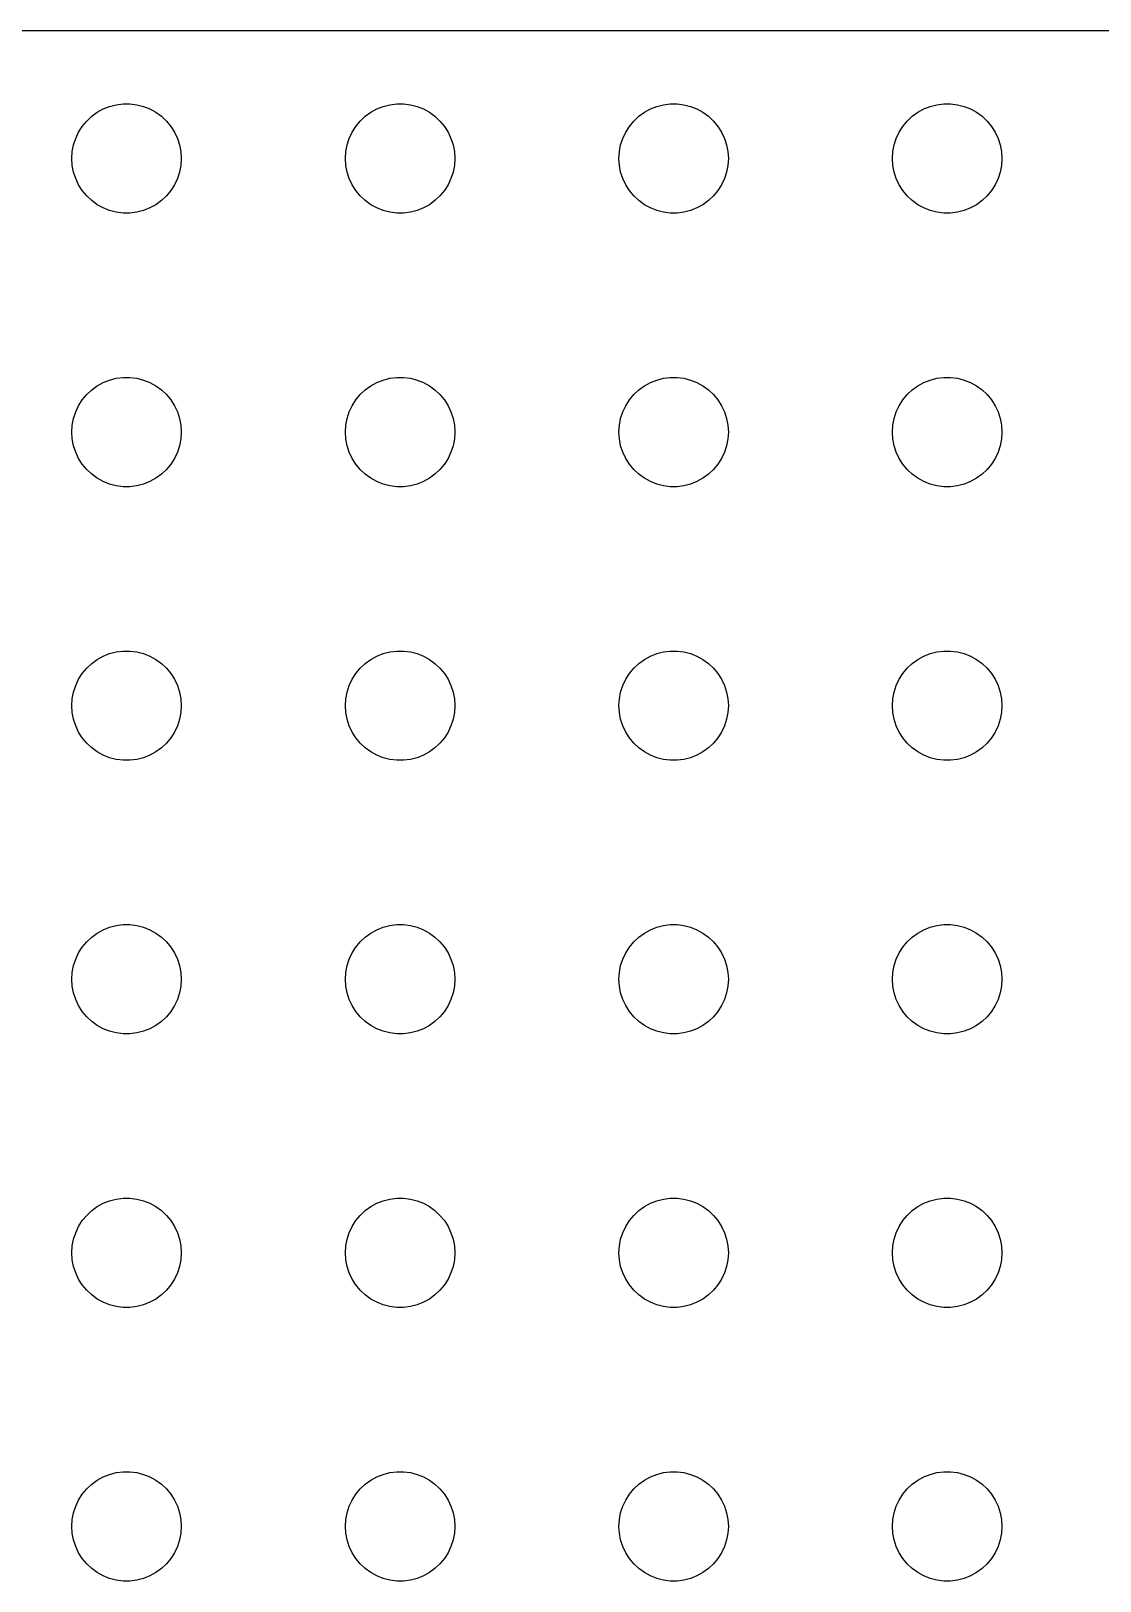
# Model space of a CAD drawing. Header units: metres. Extents: x 0 to 224, y 1 to 164.
# Drawn here: x 107.3 to 165.9, y 79.5 to 164.5 of the extents above; entities that cross this region are included whole.
import ezdxf

# ---------------------------------------------------------------- set-up
doc = ezdxf.new("R2010")
doc.units = ezdxf.units.M

msp = doc.modelspace()

# ---------------------------------------------------------------- linework, layer by layer
for p, q in [((219.814, 164.49), (5.18604, 164.49)), ((110.313, 159.554), (110.588, 159.812)), ((110.588, 159.812), (110.893, 160.033)), ((110.893, 160.033), (111.223, 160.214)), ((111.223, 160.214), (111.573, 160.353)), ((111.573, 160.353), (111.938, 160.447)), ((111.938, 160.447), (112.312, 160.494)), ((112.312, 160.494), (112.688, 160.494)), ((112.688, 160.494), (113.062, 160.447)), ((113.062, 160.447), (113.427, 160.353)), ((113.427, 160.353), (113.777, 160.214)), ((113.777, 160.214), (114.107, 160.033)), ((114.107, 160.033), (114.412, 159.812)), ((114.412, 159.812), (114.687, 159.554)), ((125.313, 159.554), (125.588, 159.812)), ((125.588, 159.812), (125.893, 160.033)), ((125.893, 160.033), (126.223, 160.214)), ((126.223, 160.214), (126.573, 160.353)), ((126.573, 160.353), (126.938, 160.447)), ((126.938, 160.447), (127.312, 160.494)), ((127.312, 160.494), (127.688, 160.494)), ((127.688, 160.494), (128.062, 160.447)), ((128.062, 160.447), (128.427, 160.353)), ((128.427, 160.353), (128.777, 160.214)), ((128.777, 160.214), (129.107, 160.033)), ((129.107, 160.033), (129.412, 159.812)), ((129.412, 159.812), (129.687, 159.554)), ((140.313, 159.554), (140.588, 159.812)), ((140.588, 159.812), (140.893, 160.033)), ((140.893, 160.033), (141.223, 160.214)), ((141.223, 160.214), (141.573, 160.353)), ((141.573, 160.353), (141.938, 160.447)), ((141.938, 160.447), (142.312, 160.494)), ((142.312, 160.494), (142.688, 160.494)), ((142.688, 160.494), (143.062, 160.447)), ((143.062, 160.447), (143.427, 160.353)), ((143.427, 160.353), (143.777, 160.214)), ((143.777, 160.214), (144.107, 160.033)), ((144.107, 160.033), (144.412, 159.812)), ((144.412, 159.812), (144.687, 159.554)), ((155.313, 159.554), (155.588, 159.812)), ((155.588, 159.812), (155.893, 160.033)), ((155.893, 160.033), (156.223, 160.214)), ((156.223, 160.214), (156.573, 160.353)), ((156.573, 160.353), (156.938, 160.447)), ((156.938, 160.447), (157.312, 160.494)), ((157.312, 160.494), (157.688, 160.494)), ((157.688, 160.494), (158.062, 160.447)), ((158.062, 160.447), (158.427, 160.353)), ((158.427, 160.353), (158.777, 160.214)), ((158.777, 160.214), (159.107, 160.033)), ((159.107, 160.033), (159.412, 159.812)), ((159.412, 159.812), (159.687, 159.554)), ((109.711, 158.604), (109.871, 158.945)), ((109.871, 158.945), (110.073, 159.263)), ((110.073, 159.263), (110.313, 159.554)), ((114.687, 159.554), (114.927, 159.263)), ((114.927, 159.263), (115.129, 158.945)), ((115.129, 158.945), (115.289, 158.604)), ((124.711, 158.604), (124.871, 158.945)), ((124.871, 158.945), (125.073, 159.263)), ((125.073, 159.263), (125.313, 159.554)), ((129.687, 159.554), (129.927, 159.263)), ((129.927, 159.263), (130.129, 158.945)), ((130.129, 158.945), (130.289, 158.604)), ((139.711, 158.604), (139.871, 158.945)), ((139.871, 158.945), (140.073, 159.263)), ((140.073, 159.263), (140.313, 159.554)), ((144.687, 159.554), (144.927, 159.263)), ((144.927, 159.263), (145.129, 158.945)), ((145.129, 158.945), (145.289, 158.604)), ((154.711, 158.604), (154.871, 158.945)), ((154.871, 158.945), (155.073, 159.263)), ((155.073, 159.263), (155.313, 159.554)), ((159.687, 159.554), (159.927, 159.263)), ((159.927, 159.263), (160.129, 158.945)), ((160.129, 158.945), (160.289, 158.604)), ((109.524, 157.876), (109.594, 158.246)), ((109.594, 158.246), (109.711, 158.604)), ((115.289, 158.604), (115.406, 158.246)), ((115.406, 158.246), (115.476, 157.876)), ((124.524, 157.876), (124.594, 158.246)), ((124.594, 158.246), (124.711, 158.604)), ((130.289, 158.604), (130.406, 158.246)), ((130.406, 158.246), (130.476, 157.876)), ((139.524, 157.876), (139.594, 158.246)), ((139.594, 158.246), (139.711, 158.604)), ((145.289, 158.604), (145.406, 158.246)), ((145.406, 158.246), (145.476, 157.876)), ((154.524, 157.876), (154.594, 158.246)), ((154.594, 158.246), (154.711, 158.604)), ((160.289, 158.604), (160.406, 158.246)), ((160.406, 158.246), (160.476, 157.876)), ((109.5, 157.5), (109.524, 157.876)), ((109.524, 157.124), (109.5, 157.5)), ((115.476, 157.876), (115.5, 157.5)), ((115.5, 157.5), (115.476, 157.124)), ((124.5, 157.5), (124.524, 157.876)), ((124.524, 157.124), (124.5, 157.5)), ((130.476, 157.876), (130.5, 157.5)), ((130.5, 157.5), (130.476, 157.124)), ((139.5, 157.5), (139.524, 157.876)), ((139.524, 157.124), (139.5, 157.5)), ((145.476, 157.876), (145.5, 157.5)), ((145.5, 157.5), (145.476, 157.124)), ((154.5, 157.5), (154.524, 157.876)), ((154.524, 157.124), (154.5, 157.5)), ((160.476, 157.876), (160.5, 157.5)), ((160.5, 157.5), (160.476, 157.124)), ((109.594, 156.754), (109.524, 157.124)), ((109.711, 156.396), (109.594, 156.754)), ((109.871, 156.055), (109.711, 156.396)), ((115.289, 156.396), (115.129, 156.055)), ((115.406, 156.754), (115.289, 156.396)), ((115.476, 157.124), (115.406, 156.754)), ((124.594, 156.754), (124.524, 157.124)), ((124.711, 156.396), (124.594, 156.754)), ((124.871, 156.055), (124.711, 156.396)), ((130.289, 156.396), (130.129, 156.055)), ((130.406, 156.754), (130.289, 156.396)), ((130.476, 157.124), (130.406, 156.754)), ((139.594, 156.754), (139.524, 157.124)), ((139.711, 156.396), (139.594, 156.754)), ((139.871, 156.055), (139.711, 156.396)), ((145.289, 156.396), (145.129, 156.055)), ((145.406, 156.754), (145.289, 156.396)), ((145.476, 157.124), (145.406, 156.754)), ((154.594, 156.754), (154.524, 157.124)), ((154.711, 156.396), (154.594, 156.754)), ((154.871, 156.055), (154.711, 156.396)), ((160.289, 156.396), (160.129, 156.055)), ((160.406, 156.754), (160.289, 156.396)), ((160.476, 157.124), (160.406, 156.754)), ((110.073, 155.737), (109.871, 156.055)), ((110.313, 155.446), (110.073, 155.737)), ((114.927, 155.737), (114.687, 155.446)), ((115.129, 156.055), (114.927, 155.737)), ((125.073, 155.737), (124.871, 156.055)), ((125.313, 155.446), (125.073, 155.737)), ((129.927, 155.737), (129.687, 155.446)), ((130.129, 156.055), (129.927, 155.737)), ((140.073, 155.737), (139.871, 156.055)), ((140.313, 155.446), (140.073, 155.737)), ((144.927, 155.737), (144.687, 155.446)), ((145.129, 156.055), (144.927, 155.737)), ((155.073, 155.737), (154.871, 156.055)), ((155.313, 155.446), (155.073, 155.737)), ((159.927, 155.737), (159.687, 155.446)), ((160.129, 156.055), (159.927, 155.737)), ((110.588, 155.188), (110.313, 155.446)), ((110.893, 154.967), (110.588, 155.188)), ((111.223, 154.786), (110.893, 154.967)), ((111.573, 154.647), (111.223, 154.786)), ((113.777, 154.786), (113.427, 154.647)), ((114.107, 154.967), (113.777, 154.786)), ((114.412, 155.188), (114.107, 154.967)), ((114.687, 155.446), (114.412, 155.188)), ((125.588, 155.188), (125.313, 155.446)), ((125.893, 154.967), (125.588, 155.188)), ((126.223, 154.786), (125.893, 154.967)), ((126.573, 154.647), (126.223, 154.786)), ((128.777, 154.786), (128.427, 154.647)), ((129.107, 154.967), (128.777, 154.786)), ((129.412, 155.188), (129.107, 154.967)), ((129.687, 155.446), (129.412, 155.188)), ((140.588, 155.188), (140.313, 155.446)), ((140.893, 154.967), (140.588, 155.188)), ((141.223, 154.786), (140.893, 154.967)), ((141.573, 154.647), (141.223, 154.786)), ((143.777, 154.786), (143.427, 154.647)), ((144.107, 154.967), (143.777, 154.786)), ((144.412, 155.188), (144.107, 154.967)), ((144.687, 155.446), (144.412, 155.188)), ((155.588, 155.188), (155.313, 155.446)), ((155.893, 154.967), (155.588, 155.188)), ((156.223, 154.786), (155.893, 154.967)), ((156.573, 154.647), (156.223, 154.786)), ((158.777, 154.786), (158.427, 154.647)), ((159.107, 154.967), (158.777, 154.786)), ((159.412, 155.188), (159.107, 154.967)), ((159.687, 155.446), (159.412, 155.188)), ((111.938, 154.553), (111.573, 154.647)), ((112.312, 154.506), (111.938, 154.553)), ((112.688, 154.506), (112.312, 154.506)), ((113.062, 154.553), (112.688, 154.506)), ((113.427, 154.647), (113.062, 154.553)), ((126.938, 154.553), (126.573, 154.647)), ((127.312, 154.506), (126.938, 154.553)), ((127.688, 154.506), (127.312, 154.506)), ((128.062, 154.553), (127.688, 154.506)), ((128.427, 154.647), (128.062, 154.553)), ((141.938, 154.553), (141.573, 154.647)), ((142.312, 154.506), (141.938, 154.553)), ((142.688, 154.506), (142.312, 154.506)), ((143.062, 154.553), (142.688, 154.506)), ((143.427, 154.647), (143.062, 154.553)), ((156.938, 154.553), (156.573, 154.647)), ((157.312, 154.506), (156.938, 154.553)), ((157.688, 154.506), (157.312, 154.506)), ((158.062, 154.553), (157.688, 154.506)), ((158.427, 154.647), (158.062, 154.553)), ((111.223, 145.214), (111.573, 145.353)), ((111.573, 145.353), (111.938, 145.447)), ((111.938, 145.447), (112.312, 145.494)), ((112.312, 145.494), (112.688, 145.494)), ((112.688, 145.494), (113.062, 145.447)), ((113.062, 145.447), (113.427, 145.353)), ((113.427, 145.353), (113.777, 145.214)), ((126.223, 145.214), (126.573, 145.353)), ((126.573, 145.353), (126.938, 145.447)), ((126.938, 145.447), (127.312, 145.494)), ((127.312, 145.494), (127.688, 145.494)), ((127.688, 145.494), (128.062, 145.447)), ((128.062, 145.447), (128.427, 145.353)), ((128.427, 145.353), (128.777, 145.214)), ((141.223, 145.214), (141.573, 145.353)), ((141.573, 145.353), (141.938, 145.447)), ((141.938, 145.447), (142.312, 145.494)), ((142.312, 145.494), (142.688, 145.494)), ((142.688, 145.494), (143.062, 145.447)), ((143.062, 145.447), (143.427, 145.353)), ((143.427, 145.353), (143.777, 145.214)), ((156.223, 145.214), (156.573, 145.353)), ((156.573, 145.353), (156.938, 145.447)), ((156.938, 145.447), (157.312, 145.494)), ((157.312, 145.494), (157.688, 145.494)), ((157.688, 145.494), (158.062, 145.447)), ((158.062, 145.447), (158.427, 145.353)), ((158.427, 145.353), (158.777, 145.214)), ((110.073, 144.263), (110.313, 144.554)), ((110.313, 144.554), (110.588, 144.812)), ((110.588, 144.812), (110.893, 145.033)), ((110.893, 145.033), (111.223, 145.214)), ((113.777, 145.214), (114.107, 145.033)), ((114.107, 145.033), (114.412, 144.812)), ((114.412, 144.812), (114.687, 144.554)), ((114.687, 144.554), (114.927, 144.263)), ((125.073, 144.263), (125.313, 144.554)), ((125.313, 144.554), (125.588, 144.812)), ((125.588, 144.812), (125.893, 145.033)), ((125.893, 145.033), (126.223, 145.214)), ((128.777, 145.214), (129.107, 145.033)), ((129.107, 145.033), (129.412, 144.812)), ((129.412, 144.812), (129.687, 144.554)), ((129.687, 144.554), (129.927, 144.263)), ((140.073, 144.263), (140.313, 144.554)), ((140.313, 144.554), (140.588, 144.812)), ((140.588, 144.812), (140.893, 145.033)), ((140.893, 145.033), (141.223, 145.214)), ((143.777, 145.214), (144.107, 145.033)), ((144.107, 145.033), (144.412, 144.812)), ((144.412, 144.812), (144.687, 144.554)), ((144.687, 144.554), (144.927, 144.263)), ((155.073, 144.263), (155.313, 144.554)), ((155.313, 144.554), (155.588, 144.812)), ((155.588, 144.812), (155.893, 145.033)), ((155.893, 145.033), (156.223, 145.214)), ((158.777, 145.214), (159.107, 145.033)), ((159.107, 145.033), (159.412, 144.812)), ((159.412, 144.812), (159.687, 144.554)), ((159.687, 144.554), (159.927, 144.263)), ((109.711, 143.604), (109.871, 143.945)), ((109.871, 143.945), (110.073, 144.263)), ((114.927, 144.263), (115.129, 143.945)), ((115.129, 143.945), (115.289, 143.604)), ((124.711, 143.604), (124.871, 143.945)), ((124.871, 143.945), (125.073, 144.263)), ((129.927, 144.263), (130.129, 143.945)), ((130.129, 143.945), (130.289, 143.604)), ((139.711, 143.604), (139.871, 143.945)), ((139.871, 143.945), (140.073, 144.263)), ((144.927, 144.263), (145.129, 143.945)), ((145.129, 143.945), (145.289, 143.604)), ((154.711, 143.604), (154.871, 143.945)), ((154.871, 143.945), (155.073, 144.263)), ((159.927, 144.263), (160.129, 143.945)), ((160.129, 143.945), (160.289, 143.604)), ((109.5, 142.5), (109.524, 142.876)), ((109.524, 142.876), (109.594, 143.246)), ((109.594, 143.246), (109.711, 143.604)), ((115.289, 143.604), (115.406, 143.246)), ((115.406, 143.246), (115.476, 142.876)), ((115.476, 142.876), (115.5, 142.5)), ((124.5, 142.5), (124.524, 142.876)), ((124.524, 142.876), (124.594, 143.246)), ((124.594, 143.246), (124.711, 143.604)), ((130.289, 143.604), (130.406, 143.246)), ((130.406, 143.246), (130.476, 142.876)), ((130.476, 142.876), (130.5, 142.5)), ((139.5, 142.5), (139.524, 142.876)), ((139.524, 142.876), (139.594, 143.246)), ((139.594, 143.246), (139.711, 143.604)), ((145.289, 143.604), (145.406, 143.246)), ((145.406, 143.246), (145.476, 142.876)), ((145.476, 142.876), (145.5, 142.5)), ((154.5, 142.5), (154.524, 142.876)), ((154.524, 142.876), (154.594, 143.246)), ((154.594, 143.246), (154.711, 143.604)), ((160.289, 143.604), (160.406, 143.246)), ((160.406, 143.246), (160.476, 142.876)), ((160.476, 142.876), (160.5, 142.5)), ((109.524, 142.124), (109.5, 142.5)), ((109.594, 141.754), (109.524, 142.124)), ((115.476, 142.124), (115.406, 141.754)), ((115.5, 142.5), (115.476, 142.124)), ((124.524, 142.124), (124.5, 142.5)), ((124.594, 141.754), (124.524, 142.124)), ((130.476, 142.124), (130.406, 141.754)), ((130.5, 142.5), (130.476, 142.124)), ((139.524, 142.124), (139.5, 142.5)), ((139.594, 141.754), (139.524, 142.124)), ((145.476, 142.124), (145.406, 141.754)), ((145.5, 142.5), (145.476, 142.124)), ((154.524, 142.124), (154.5, 142.5)), ((154.594, 141.754), (154.524, 142.124)), ((160.476, 142.124), (160.406, 141.754)), ((160.5, 142.5), (160.476, 142.124)), ((109.711, 141.396), (109.594, 141.754)), ((109.871, 141.055), (109.711, 141.396)), ((115.289, 141.396), (115.129, 141.055)), ((115.406, 141.754), (115.289, 141.396)), ((124.711, 141.396), (124.594, 141.754)), ((124.871, 141.055), (124.711, 141.396)), ((130.289, 141.396), (130.129, 141.055)), ((130.406, 141.754), (130.289, 141.396)), ((139.711, 141.396), (139.594, 141.754)), ((139.871, 141.055), (139.711, 141.396)), ((145.289, 141.396), (145.129, 141.055)), ((145.406, 141.754), (145.289, 141.396)), ((154.711, 141.396), (154.594, 141.754)), ((154.871, 141.055), (154.711, 141.396)), ((160.289, 141.396), (160.129, 141.055)), ((160.406, 141.754), (160.289, 141.396)), ((110.073, 140.737), (109.871, 141.055)), ((110.313, 140.446), (110.073, 140.737)), ((110.588, 140.188), (110.313, 140.446)), ((114.687, 140.446), (114.412, 140.188)), ((114.927, 140.737), (114.687, 140.446)), ((115.129, 141.055), (114.927, 140.737)), ((125.073, 140.737), (124.871, 141.055)), ((125.313, 140.446), (125.073, 140.737)), ((125.588, 140.188), (125.313, 140.446)), ((129.687, 140.446), (129.412, 140.188)), ((129.927, 140.737), (129.687, 140.446)), ((130.129, 141.055), (129.927, 140.737)), ((140.073, 140.737), (139.871, 141.055)), ((140.313, 140.446), (140.073, 140.737)), ((140.588, 140.188), (140.313, 140.446)), ((144.687, 140.446), (144.412, 140.188)), ((144.927, 140.737), (144.687, 140.446)), ((145.129, 141.055), (144.927, 140.737)), ((155.073, 140.737), (154.871, 141.055)), ((155.313, 140.446), (155.073, 140.737)), ((155.588, 140.188), (155.313, 140.446)), ((159.687, 140.446), (159.412, 140.188)), ((159.927, 140.737), (159.687, 140.446)), ((160.129, 141.055), (159.927, 140.737)), ((110.893, 139.967), (110.588, 140.188)), ((111.223, 139.786), (110.893, 139.967)), ((111.573, 139.647), (111.223, 139.786)), ((111.938, 139.553), (111.573, 139.647)), ((112.312, 139.506), (111.938, 139.553)), ((112.688, 139.506), (112.312, 139.506)), ((113.062, 139.553), (112.688, 139.506)), ((113.427, 139.647), (113.062, 139.553)), ((113.777, 139.786), (113.427, 139.647)), ((114.107, 139.967), (113.777, 139.786)), ((114.412, 140.188), (114.107, 139.967)), ((125.893, 139.967), (125.588, 140.188)), ((126.223, 139.786), (125.893, 139.967)), ((126.573, 139.647), (126.223, 139.786)), ((126.938, 139.553), (126.573, 139.647)), ((127.312, 139.506), (126.938, 139.553)), ((127.688, 139.506), (127.312, 139.506)), ((128.062, 139.553), (127.688, 139.506)), ((128.427, 139.647), (128.062, 139.553)), ((128.777, 139.786), (128.427, 139.647)), ((129.107, 139.967), (128.777, 139.786)), ((129.412, 140.188), (129.107, 139.967)), ((140.893, 139.967), (140.588, 140.188)), ((141.223, 139.786), (140.893, 139.967)), ((141.573, 139.647), (141.223, 139.786)), ((141.938, 139.553), (141.573, 139.647)), ((142.312, 139.506), (141.938, 139.553)), ((142.688, 139.506), (142.312, 139.506)), ((143.062, 139.553), (142.688, 139.506)), ((143.427, 139.647), (143.062, 139.553)), ((143.777, 139.786), (143.427, 139.647)), ((144.107, 139.967), (143.777, 139.786)), ((144.412, 140.188), (144.107, 139.967)), ((155.893, 139.967), (155.588, 140.188)), ((156.223, 139.786), (155.893, 139.967)), ((156.573, 139.647), (156.223, 139.786)), ((156.938, 139.553), (156.573, 139.647)), ((157.312, 139.506), (156.938, 139.553)), ((157.688, 139.506), (157.312, 139.506)), ((158.062, 139.553), (157.688, 139.506)), ((158.427, 139.647), (158.062, 139.553)), ((158.777, 139.786), (158.427, 139.647)), ((159.107, 139.967), (158.777, 139.786)), ((159.412, 140.188), (159.107, 139.967)), ((110.588, 129.812), (110.893, 130.033)), ((110.893, 130.033), (111.223, 130.214)), ((111.223, 130.214), (111.573, 130.353)), ((111.573, 130.353), (111.938, 130.447)), ((111.938, 130.447), (112.312, 130.494)), ((112.312, 130.494), (112.688, 130.494)), ((112.688, 130.494), (113.062, 130.447)), ((113.062, 130.447), (113.427, 130.353)), ((113.427, 130.353), (113.777, 130.214)), ((113.777, 130.214), (114.107, 130.033)), ((114.107, 130.033), (114.412, 129.812)), ((125.588, 129.812), (125.893, 130.033)), ((125.893, 130.033), (126.223, 130.214)), ((126.223, 130.214), (126.573, 130.353)), ((126.573, 130.353), (126.938, 130.447)), ((126.938, 130.447), (127.312, 130.494)), ((127.312, 130.494), (127.688, 130.494)), ((127.688, 130.494), (128.062, 130.447)), ((128.062, 130.447), (128.427, 130.353)), ((128.427, 130.353), (128.777, 130.214)), ((128.777, 130.214), (129.107, 130.033)), ((129.107, 130.033), (129.412, 129.812)), ((140.588, 129.812), (140.893, 130.033)), ((140.893, 130.033), (141.223, 130.214)), ((141.223, 130.214), (141.573, 130.353)), ((141.573, 130.353), (141.938, 130.447)), ((141.938, 130.447), (142.312, 130.494)), ((142.312, 130.494), (142.688, 130.494)), ((142.688, 130.494), (143.062, 130.447)), ((143.062, 130.447), (143.427, 130.353)), ((143.427, 130.353), (143.777, 130.214)), ((143.777, 130.214), (144.107, 130.033)), ((144.107, 130.033), (144.412, 129.812)), ((155.588, 129.812), (155.893, 130.033)), ((155.893, 130.033), (156.223, 130.214)), ((156.223, 130.214), (156.573, 130.353)), ((156.573, 130.353), (156.938, 130.447)), ((156.938, 130.447), (157.312, 130.494)), ((157.312, 130.494), (157.688, 130.494)), ((157.688, 130.494), (158.062, 130.447)), ((158.062, 130.447), (158.427, 130.353)), ((158.427, 130.353), (158.777, 130.214)), ((158.777, 130.214), (159.107, 130.033)), ((159.107, 130.033), (159.412, 129.812)), ((109.871, 128.945), (110.073, 129.263)), ((110.073, 129.263), (110.313, 129.554)), ((110.313, 129.554), (110.588, 129.812)), ((114.412, 129.812), (114.687, 129.554)), ((114.687, 129.554), (114.927, 129.263)), ((114.927, 129.263), (115.129, 128.945)), ((124.871, 128.945), (125.073, 129.263)), ((125.073, 129.263), (125.313, 129.554)), ((125.313, 129.554), (125.588, 129.812)), ((129.412, 129.812), (129.687, 129.554)), ((129.687, 129.554), (129.927, 129.263)), ((129.927, 129.263), (130.129, 128.945)), ((139.871, 128.945), (140.073, 129.263)), ((140.073, 129.263), (140.313, 129.554)), ((140.313, 129.554), (140.588, 129.812)), ((144.412, 129.812), (144.687, 129.554)), ((144.687, 129.554), (144.927, 129.263)), ((144.927, 129.263), (145.129, 128.945)), ((154.871, 128.945), (155.073, 129.263)), ((155.073, 129.263), (155.313, 129.554)), ((155.313, 129.554), (155.588, 129.812)), ((159.412, 129.812), (159.687, 129.554)), ((159.687, 129.554), (159.927, 129.263)), ((159.927, 129.263), (160.129, 128.945)), ((109.594, 128.246), (109.711, 128.604)), ((109.711, 128.604), (109.871, 128.945)), ((115.129, 128.945), (115.289, 128.604)), ((115.289, 128.604), (115.406, 128.246)), ((124.594, 128.246), (124.711, 128.604)), ((124.711, 128.604), (124.871, 128.945)), ((130.129, 128.945), (130.289, 128.604)), ((130.289, 128.604), (130.406, 128.246)), ((139.594, 128.246), (139.711, 128.604)), ((139.711, 128.604), (139.871, 128.945)), ((145.129, 128.945), (145.289, 128.604)), ((145.289, 128.604), (145.406, 128.246)), ((154.594, 128.246), (154.711, 128.604)), ((154.711, 128.604), (154.871, 128.945)), ((160.129, 128.945), (160.289, 128.604)), ((160.289, 128.604), (160.406, 128.246)), ((109.5, 127.5), (109.524, 127.876)), ((109.524, 127.124), (109.5, 127.5)), ((109.524, 127.876), (109.594, 128.246)), ((115.406, 128.246), (115.476, 127.876)), ((115.476, 127.876), (115.5, 127.5)), ((115.5, 127.5), (115.476, 127.124)), ((124.5, 127.5), (124.524, 127.876)), ((124.524, 127.124), (124.5, 127.5)), ((124.524, 127.876), (124.594, 128.246)), ((130.406, 128.246), (130.476, 127.876)), ((130.476, 127.876), (130.5, 127.5)), ((130.5, 127.5), (130.476, 127.124)), ((139.5, 127.5), (139.524, 127.876)), ((139.524, 127.124), (139.5, 127.5)), ((139.524, 127.876), (139.594, 128.246)), ((145.406, 128.246), (145.476, 127.876)), ((145.476, 127.876), (145.5, 127.5)), ((145.5, 127.5), (145.476, 127.124)), ((154.5, 127.5), (154.524, 127.876)), ((154.524, 127.124), (154.5, 127.5)), ((154.524, 127.876), (154.594, 128.246)), ((160.406, 128.246), (160.476, 127.876)), ((160.476, 127.876), (160.5, 127.5)), ((160.5, 127.5), (160.476, 127.124)), ((109.594, 126.754), (109.524, 127.124)), ((109.711, 126.396), (109.594, 126.754)), ((115.406, 126.754), (115.289, 126.396)), ((115.476, 127.124), (115.406, 126.754)), ((124.594, 126.754), (124.524, 127.124)), ((124.711, 126.396), (124.594, 126.754)), ((130.406, 126.754), (130.289, 126.396)), ((130.476, 127.124), (130.406, 126.754)), ((139.594, 126.754), (139.524, 127.124)), ((139.711, 126.396), (139.594, 126.754)), ((145.406, 126.754), (145.289, 126.396)), ((145.476, 127.124), (145.406, 126.754)), ((154.594, 126.754), (154.524, 127.124)), ((154.711, 126.396), (154.594, 126.754)), ((160.406, 126.754), (160.289, 126.396)), ((160.476, 127.124), (160.406, 126.754)), ((109.871, 126.055), (109.711, 126.396)), ((110.073, 125.737), (109.871, 126.055)), ((115.129, 126.055), (114.927, 125.737)), ((115.289, 126.396), (115.129, 126.055)), ((124.871, 126.055), (124.711, 126.396)), ((125.073, 125.737), (124.871, 126.055)), ((130.129, 126.055), (129.927, 125.737)), ((130.289, 126.396), (130.129, 126.055)), ((139.871, 126.055), (139.711, 126.396)), ((140.073, 125.737), (139.871, 126.055)), ((145.129, 126.055), (144.927, 125.737)), ((145.289, 126.396), (145.129, 126.055)), ((154.871, 126.055), (154.711, 126.396)), ((155.073, 125.737), (154.871, 126.055)), ((160.129, 126.055), (159.927, 125.737)), ((160.289, 126.396), (160.129, 126.055)), ((110.313, 125.446), (110.073, 125.737)), ((110.588, 125.188), (110.313, 125.446)), ((110.893, 124.967), (110.588, 125.188)), ((111.223, 124.786), (110.893, 124.967)), ((114.107, 124.967), (113.777, 124.786)), ((114.412, 125.188), (114.107, 124.967)), ((114.687, 125.446), (114.412, 125.188)), ((114.927, 125.737), (114.687, 125.446)), ((125.313, 125.446), (125.073, 125.737)), ((125.588, 125.188), (125.313, 125.446)), ((125.893, 124.967), (125.588, 125.188)), ((126.223, 124.786), (125.893, 124.967)), ((129.107, 124.967), (128.777, 124.786)), ((129.412, 125.188), (129.107, 124.967)), ((129.687, 125.446), (129.412, 125.188)), ((129.927, 125.737), (129.687, 125.446)), ((140.313, 125.446), (140.073, 125.737)), ((140.588, 125.188), (140.313, 125.446)), ((140.893, 124.967), (140.588, 125.188)), ((141.223, 124.786), (140.893, 124.967)), ((144.107, 124.967), (143.777, 124.786)), ((144.412, 125.188), (144.107, 124.967)), ((144.687, 125.446), (144.412, 125.188)), ((144.927, 125.737), (144.687, 125.446)), ((155.313, 125.446), (155.073, 125.737)), ((155.588, 125.188), (155.313, 125.446)), ((155.893, 124.967), (155.588, 125.188)), ((156.223, 124.786), (155.893, 124.967)), ((159.107, 124.967), (158.777, 124.786)), ((159.412, 125.188), (159.107, 124.967)), ((159.687, 125.446), (159.412, 125.188)), ((159.927, 125.737), (159.687, 125.446)), ((111.573, 124.647), (111.223, 124.786)), ((111.938, 124.553), (111.573, 124.647)), ((112.312, 124.506), (111.938, 124.553)), ((112.688, 124.506), (112.312, 124.506)), ((113.062, 124.553), (112.688, 124.506)), ((113.427, 124.647), (113.062, 124.553)), ((113.777, 124.786), (113.427, 124.647)), ((126.573, 124.647), (126.223, 124.786)), ((126.938, 124.553), (126.573, 124.647)), ((127.312, 124.506), (126.938, 124.553)), ((127.688, 124.506), (127.312, 124.506)), ((128.062, 124.553), (127.688, 124.506)), ((128.427, 124.647), (128.062, 124.553)), ((128.777, 124.786), (128.427, 124.647)), ((141.573, 124.647), (141.223, 124.786)), ((141.938, 124.553), (141.573, 124.647)), ((142.312, 124.506), (141.938, 124.553)), ((142.688, 124.506), (142.312, 124.506)), ((143.062, 124.553), (142.688, 124.506)), ((143.427, 124.647), (143.062, 124.553)), ((143.777, 124.786), (143.427, 124.647)), ((156.573, 124.647), (156.223, 124.786)), ((156.938, 124.553), (156.573, 124.647)), ((157.312, 124.506), (156.938, 124.553)), ((157.688, 124.506), (157.312, 124.506)), ((158.062, 124.553), (157.688, 124.506)), ((158.427, 124.647), (158.062, 124.553)), ((158.777, 124.786), (158.427, 124.647)), ((110.313, 114.554), (110.588, 114.812)), ((110.588, 114.812), (110.893, 115.033)), ((110.893, 115.033), (111.223, 115.214)), ((111.223, 115.214), (111.573, 115.353)), ((111.573, 115.353), (111.938, 115.447)), ((111.938, 115.447), (112.312, 115.494)), ((112.312, 115.494), (112.688, 115.494)), ((112.688, 115.494), (113.062, 115.447)), ((113.062, 115.447), (113.427, 115.353)), ((113.427, 115.353), (113.777, 115.214)), ((113.777, 115.214), (114.107, 115.033)), ((114.107, 115.033), (114.412, 114.812)), ((114.412, 114.812), (114.687, 114.554)), ((125.313, 114.554), (125.588, 114.812)), ((125.588, 114.812), (125.893, 115.033)), ((125.893, 115.033), (126.223, 115.214)), ((126.223, 115.214), (126.573, 115.353)), ((126.573, 115.353), (126.938, 115.447)), ((126.938, 115.447), (127.312, 115.494)), ((127.312, 115.494), (127.688, 115.494)), ((127.688, 115.494), (128.062, 115.447)), ((128.062, 115.447), (128.427, 115.353)), ((128.427, 115.353), (128.777, 115.214)), ((128.777, 115.214), (129.107, 115.033)), ((129.107, 115.033), (129.412, 114.812)), ((129.412, 114.812), (129.687, 114.554)), ((140.313, 114.554), (140.588, 114.812)), ((140.588, 114.812), (140.893, 115.033)), ((140.893, 115.033), (141.223, 115.214)), ((141.223, 115.214), (141.573, 115.353)), ((141.573, 115.353), (141.938, 115.447)), ((141.938, 115.447), (142.312, 115.494)), ((142.312, 115.494), (142.688, 115.494)), ((142.688, 115.494), (143.062, 115.447)), ((143.062, 115.447), (143.427, 115.353)), ((143.427, 115.353), (143.777, 115.214)), ((143.777, 115.214), (144.107, 115.033)), ((144.107, 115.033), (144.412, 114.812)), ((144.412, 114.812), (144.687, 114.554)), ((155.313, 114.554), (155.588, 114.812)), ((155.588, 114.812), (155.893, 115.033)), ((155.893, 115.033), (156.223, 115.214)), ((156.223, 115.214), (156.573, 115.353)), ((156.573, 115.353), (156.938, 115.447)), ((156.938, 115.447), (157.312, 115.494)), ((157.312, 115.494), (157.688, 115.494)), ((157.688, 115.494), (158.062, 115.447)), ((158.062, 115.447), (158.427, 115.353)), ((158.427, 115.353), (158.777, 115.214)), ((158.777, 115.214), (159.107, 115.033)), ((159.107, 115.033), (159.412, 114.812)), ((159.412, 114.812), (159.687, 114.554)), ((109.711, 113.604), (109.871, 113.945)), ((109.871, 113.945), (110.073, 114.263)), ((110.073, 114.263), (110.313, 114.554)), ((114.687, 114.554), (114.927, 114.263)), ((114.927, 114.263), (115.129, 113.945)), ((115.129, 113.945), (115.289, 113.604)), ((124.711, 113.604), (124.871, 113.945)), ((124.871, 113.945), (125.073, 114.263)), ((125.073, 114.263), (125.313, 114.554)), ((129.687, 114.554), (129.927, 114.263)), ((129.927, 114.263), (130.129, 113.945)), ((130.129, 113.945), (130.289, 113.604)), ((139.711, 113.604), (139.871, 113.945)), ((139.871, 113.945), (140.073, 114.263)), ((140.073, 114.263), (140.313, 114.554)), ((144.687, 114.554), (144.927, 114.263)), ((144.927, 114.263), (145.129, 113.945)), ((145.129, 113.945), (145.289, 113.604)), ((154.711, 113.604), (154.871, 113.945)), ((154.871, 113.945), (155.073, 114.263)), ((155.073, 114.263), (155.313, 114.554)), ((159.687, 114.554), (159.927, 114.263)), ((159.927, 114.263), (160.129, 113.945)), ((160.129, 113.945), (160.289, 113.604)), ((109.524, 112.876), (109.594, 113.246)), ((109.594, 113.246), (109.711, 113.604)), ((115.289, 113.604), (115.406, 113.246)), ((115.406, 113.246), (115.476, 112.876)), ((124.524, 112.876), (124.594, 113.246)), ((124.594, 113.246), (124.711, 113.604)), ((130.289, 113.604), (130.406, 113.246)), ((130.406, 113.246), (130.476, 112.876)), ((139.524, 112.876), (139.594, 113.246)), ((139.594, 113.246), (139.711, 113.604)), ((145.289, 113.604), (145.406, 113.246)), ((145.406, 113.246), (145.476, 112.876)), ((154.524, 112.876), (154.594, 113.246)), ((154.594, 113.246), (154.711, 113.604)), ((160.289, 113.604), (160.406, 113.246)), ((160.406, 113.246), (160.476, 112.876)), ((109.5, 112.5), (109.524, 112.876)), ((109.524, 112.124), (109.5, 112.5)), ((115.476, 112.876), (115.5, 112.5)), ((115.5, 112.5), (115.476, 112.124)), ((124.5, 112.5), (124.524, 112.876)), ((124.524, 112.124), (124.5, 112.5)), ((130.476, 112.876), (130.5, 112.5)), ((130.5, 112.5), (130.476, 112.124)), ((139.5, 112.5), (139.524, 112.876)), ((139.524, 112.124), (139.5, 112.5)), ((145.476, 112.876), (145.5, 112.5)), ((145.5, 112.5), (145.476, 112.124)), ((154.5, 112.5), (154.524, 112.876)), ((154.524, 112.124), (154.5, 112.5)), ((160.476, 112.876), (160.5, 112.5)), ((160.5, 112.5), (160.476, 112.124)), ((109.594, 111.754), (109.524, 112.124)), ((109.711, 111.396), (109.594, 111.754)), ((109.871, 111.055), (109.711, 111.396)), ((115.289, 111.396), (115.129, 111.055)), ((115.406, 111.754), (115.289, 111.396)), ((115.476, 112.124), (115.406, 111.754)), ((124.594, 111.754), (124.524, 112.124)), ((124.711, 111.396), (124.594, 111.754)), ((124.871, 111.055), (124.711, 111.396)), ((130.289, 111.396), (130.129, 111.055)), ((130.406, 111.754), (130.289, 111.396)), ((130.476, 112.124), (130.406, 111.754)), ((139.594, 111.754), (139.524, 112.124)), ((139.711, 111.396), (139.594, 111.754)), ((139.871, 111.055), (139.711, 111.396)), ((145.289, 111.396), (145.129, 111.055)), ((145.406, 111.754), (145.289, 111.396)), ((145.476, 112.124), (145.406, 111.754)), ((154.594, 111.754), (154.524, 112.124)), ((154.711, 111.396), (154.594, 111.754)), ((154.871, 111.055), (154.711, 111.396)), ((160.289, 111.396), (160.129, 111.055)), ((160.406, 111.754), (160.289, 111.396)), ((160.476, 112.124), (160.406, 111.754)), ((110.073, 110.737), (109.871, 111.055)), ((110.313, 110.446), (110.073, 110.737)), ((114.927, 110.737), (114.687, 110.446)), ((115.129, 111.055), (114.927, 110.737)), ((125.073, 110.737), (124.871, 111.055)), ((125.313, 110.446), (125.073, 110.737)), ((129.927, 110.737), (129.687, 110.446)), ((130.129, 111.055), (129.927, 110.737)), ((140.073, 110.737), (139.871, 111.055)), ((140.313, 110.446), (140.073, 110.737)), ((144.927, 110.737), (144.687, 110.446)), ((145.129, 111.055), (144.927, 110.737)), ((155.073, 110.737), (154.871, 111.055)), ((155.313, 110.446), (155.073, 110.737)), ((159.927, 110.737), (159.687, 110.446)), ((160.129, 111.055), (159.927, 110.737)), ((110.588, 110.188), (110.313, 110.446)), ((110.893, 109.967), (110.588, 110.188)), ((111.223, 109.786), (110.893, 109.967)), ((111.573, 109.647), (111.223, 109.786)), ((111.938, 109.553), (111.573, 109.647)), ((113.427, 109.647), (113.062, 109.553)), ((113.777, 109.786), (113.427, 109.647)), ((114.107, 109.967), (113.777, 109.786)), ((114.412, 110.188), (114.107, 109.967)), ((114.687, 110.446), (114.412, 110.188)), ((125.588, 110.188), (125.313, 110.446)), ((125.893, 109.967), (125.588, 110.188)), ((126.223, 109.786), (125.893, 109.967)), ((126.573, 109.647), (126.223, 109.786)), ((126.938, 109.553), (126.573, 109.647)), ((128.427, 109.647), (128.062, 109.553)), ((128.777, 109.786), (128.427, 109.647)), ((129.107, 109.967), (128.777, 109.786)), ((129.412, 110.188), (129.107, 109.967)), ((129.687, 110.446), (129.412, 110.188)), ((140.588, 110.188), (140.313, 110.446)), ((140.893, 109.967), (140.588, 110.188)), ((141.223, 109.786), (140.893, 109.967)), ((141.573, 109.647), (141.223, 109.786)), ((141.938, 109.553), (141.573, 109.647)), ((143.427, 109.647), (143.062, 109.553)), ((143.777, 109.786), (143.427, 109.647)), ((144.107, 109.967), (143.777, 109.786)), ((144.412, 110.188), (144.107, 109.967)), ((144.687, 110.446), (144.412, 110.188)), ((155.588, 110.188), (155.313, 110.446)), ((155.893, 109.967), (155.588, 110.188)), ((156.223, 109.786), (155.893, 109.967)), ((156.573, 109.647), (156.223, 109.786)), ((156.938, 109.553), (156.573, 109.647)), ((158.427, 109.647), (158.062, 109.553)), ((158.777, 109.786), (158.427, 109.647)), ((159.107, 109.967), (158.777, 109.786)), ((159.412, 110.188), (159.107, 109.967)), ((159.687, 110.446), (159.412, 110.188)), ((112.312, 109.506), (111.938, 109.553)), ((112.688, 109.506), (112.312, 109.506)), ((113.062, 109.553), (112.688, 109.506)), ((127.312, 109.506), (126.938, 109.553)), ((127.688, 109.506), (127.312, 109.506)), ((128.062, 109.553), (127.688, 109.506)), ((142.312, 109.506), (141.938, 109.553)), ((142.688, 109.506), (142.312, 109.506)), ((143.062, 109.553), (142.688, 109.506)), ((157.312, 109.506), (156.938, 109.553)), ((157.688, 109.506), (157.312, 109.506)), ((158.062, 109.553), (157.688, 109.506)), ((111.223, 100.214), (111.573, 100.353)), ((111.573, 100.353), (111.938, 100.447)), ((111.938, 100.447), (112.312, 100.494)), ((112.312, 100.494), (112.688, 100.494)), ((112.688, 100.494), (113.062, 100.447)), ((113.062, 100.447), (113.427, 100.353)), ((113.427, 100.353), (113.777, 100.214)), ((126.223, 100.214), (126.573, 100.353)), ((126.573, 100.353), (126.938, 100.447)), ((126.938, 100.447), (127.312, 100.494)), ((127.312, 100.494), (127.688, 100.494)), ((127.688, 100.494), (128.062, 100.447)), ((128.062, 100.447), (128.427, 100.353)), ((128.427, 100.353), (128.777, 100.214)), ((141.223, 100.214), (141.573, 100.353)), ((141.573, 100.353), (141.938, 100.447)), ((141.938, 100.447), (142.312, 100.494)), ((142.312, 100.494), (142.688, 100.494)), ((142.688, 100.494), (143.062, 100.447)), ((143.062, 100.447), (143.427, 100.353)), ((143.427, 100.353), (143.777, 100.214)), ((156.223, 100.214), (156.573, 100.353)), ((156.573, 100.353), (156.938, 100.447)), ((156.938, 100.447), (157.312, 100.494)), ((157.312, 100.494), (157.688, 100.494)), ((157.688, 100.494), (158.062, 100.447)), ((158.062, 100.447), (158.427, 100.353)), ((158.427, 100.353), (158.777, 100.214)), ((110.073, 99.2634), (110.313, 99.5536)), ((110.313, 99.5536), (110.588, 99.8115)), ((110.588, 99.8115), (110.893, 100.033)), ((110.893, 100.033), (111.223, 100.214)), ((113.777, 100.214), (114.107, 100.033)), ((114.107, 100.033), (114.412, 99.8115)), ((114.412, 99.8115), (114.687, 99.5536)), ((114.687, 99.5536), (114.927, 99.2634)), ((125.073, 99.2634), (125.313, 99.5536)), ((125.313, 99.5536), (125.588, 99.8115)), ((125.588, 99.8115), (125.893, 100.033)), ((125.893, 100.033), (126.223, 100.214)), ((128.777, 100.214), (129.107, 100.033)), ((129.107, 100.033), (129.412, 99.8115)), ((129.412, 99.8115), (129.687, 99.5536)), ((129.687, 99.5536), (129.927, 99.2634)), ((140.073, 99.2634), (140.313, 99.5536)), ((140.313, 99.5536), (140.588, 99.8115)), ((140.588, 99.8115), (140.893, 100.033)), ((140.893, 100.033), (141.223, 100.214)), ((143.777, 100.214), (144.107, 100.033)), ((144.107, 100.033), (144.412, 99.8115)), ((144.412, 99.8115), (144.687, 99.5536)), ((144.687, 99.5536), (144.927, 99.2634)), ((155.073, 99.2634), (155.313, 99.5536)), ((155.313, 99.5536), (155.588, 99.8115)), ((155.588, 99.8115), (155.893, 100.033)), ((155.893, 100.033), (156.223, 100.214)), ((158.777, 100.214), (159.107, 100.033)), ((159.107, 100.033), (159.412, 99.8115)), ((159.412, 99.8115), (159.687, 99.5536)), ((159.687, 99.5536), (159.927, 99.2634)), ((109.594, 98.2461), (109.711, 98.6044)), ((109.711, 98.6044), (109.871, 98.9453)), ((109.871, 98.9453), (110.073, 99.2634)), ((114.927, 99.2634), (115.129, 98.9453)), ((115.129, 98.9453), (115.289, 98.6044)), ((115.289, 98.6044), (115.406, 98.2461)), ((124.594, 98.2461), (124.711, 98.6044)), ((124.711, 98.6044), (124.871, 98.9453)), ((124.871, 98.9453), (125.073, 99.2634)), ((129.927, 99.2634), (130.129, 98.9453)), ((130.129, 98.9453), (130.289, 98.6044)), ((130.289, 98.6044), (130.406, 98.2461)), ((139.594, 98.2461), (139.711, 98.6044)), ((139.711, 98.6044), (139.871, 98.9453)), ((139.871, 98.9453), (140.073, 99.2634)), ((144.927, 99.2634), (145.129, 98.9453)), ((145.129, 98.9453), (145.289, 98.6044)), ((145.289, 98.6044), (145.406, 98.2461)), ((154.594, 98.2461), (154.711, 98.6044)), ((154.711, 98.6044), (154.871, 98.9453)), ((154.871, 98.9453), (155.073, 99.2634)), ((159.927, 99.2634), (160.129, 98.9453)), ((160.129, 98.9453), (160.289, 98.6044)), ((160.289, 98.6044), (160.406, 98.2461)), ((109.5, 97.5), (109.524, 97.876)), ((109.524, 97.876), (109.594, 98.2461)), ((115.406, 98.2461), (115.476, 97.876)), ((115.476, 97.876), (115.5, 97.5)), ((124.5, 97.5), (124.524, 97.876)), ((124.524, 97.876), (124.594, 98.2461)), ((130.406, 98.2461), (130.476, 97.876)), ((130.476, 97.876), (130.5, 97.5)), ((139.5, 97.5), (139.524, 97.876)), ((139.524, 97.876), (139.594, 98.2461)), ((145.406, 98.2461), (145.476, 97.876)), ((145.476, 97.876), (145.5, 97.5)), ((154.5, 97.5), (154.524, 97.876)), ((154.524, 97.876), (154.594, 98.2461)), ((160.406, 98.2461), (160.476, 97.876)), ((160.476, 97.876), (160.5, 97.5)), ((109.524, 97.124), (109.5, 97.5)), ((109.594, 96.7539), (109.524, 97.124)), ((115.476, 97.124), (115.406, 96.7539)), ((115.5, 97.5), (115.476, 97.124)), ((124.524, 97.124), (124.5, 97.5)), ((124.594, 96.7539), (124.524, 97.124)), ((130.476, 97.124), (130.406, 96.7539)), ((130.5, 97.5), (130.476, 97.124)), ((139.524, 97.124), (139.5, 97.5)), ((139.594, 96.7539), (139.524, 97.124)), ((145.476, 97.124), (145.406, 96.7539)), ((145.5, 97.5), (145.476, 97.124)), ((154.524, 97.124), (154.5, 97.5)), ((154.594, 96.7539), (154.524, 97.124)), ((160.476, 97.124), (160.406, 96.7539)), ((160.5, 97.5), (160.476, 97.124)), ((109.711, 96.3956), (109.594, 96.7539)), ((109.871, 96.0547), (109.711, 96.3956)), ((110.073, 95.7366), (109.871, 96.0547)), ((115.129, 96.0547), (114.927, 95.7366)), ((115.289, 96.3956), (115.129, 96.0547)), ((115.406, 96.7539), (115.289, 96.3956)), ((124.711, 96.3956), (124.594, 96.7539)), ((124.871, 96.0547), (124.711, 96.3956)), ((125.073, 95.7366), (124.871, 96.0547)), ((130.129, 96.0547), (129.927, 95.7366)), ((130.289, 96.3956), (130.129, 96.0547)), ((130.406, 96.7539), (130.289, 96.3956)), ((139.711, 96.3956), (139.594, 96.7539)), ((139.871, 96.0547), (139.711, 96.3956)), ((140.073, 95.7366), (139.871, 96.0547)), ((145.129, 96.0547), (144.927, 95.7366)), ((145.289, 96.3956), (145.129, 96.0547)), ((145.406, 96.7539), (145.289, 96.3956)), ((154.711, 96.3956), (154.594, 96.7539)), ((154.871, 96.0547), (154.711, 96.3956)), ((155.073, 95.7366), (154.871, 96.0547)), ((160.129, 96.0547), (159.927, 95.7366)), ((160.289, 96.3956), (160.129, 96.0547)), ((160.406, 96.7539), (160.289, 96.3956)), ((110.313, 95.4464), (110.073, 95.7366)), ((110.588, 95.1885), (110.313, 95.4464)), ((110.893, 94.967), (110.588, 95.1885)), ((114.412, 95.1885), (114.107, 94.967)), ((114.687, 95.4464), (114.412, 95.1885)), ((114.927, 95.7366), (114.687, 95.4464)), ((125.313, 95.4464), (125.073, 95.7366)), ((125.588, 95.1885), (125.313, 95.4464)), ((125.893, 94.967), (125.588, 95.1885)), ((129.412, 95.1885), (129.107, 94.967)), ((129.687, 95.4464), (129.412, 95.1885)), ((129.927, 95.7366), (129.687, 95.4464)), ((140.313, 95.4464), (140.073, 95.7366)), ((140.588, 95.1885), (140.313, 95.4464)), ((140.893, 94.967), (140.588, 95.1885)), ((144.412, 95.1885), (144.107, 94.967)), ((144.687, 95.4464), (144.412, 95.1885)), ((144.927, 95.7366), (144.687, 95.4464)), ((155.313, 95.4464), (155.073, 95.7366)), ((155.588, 95.1885), (155.313, 95.4464)), ((155.893, 94.967), (155.588, 95.1885)), ((159.412, 95.1885), (159.107, 94.967)), ((159.687, 95.4464), (159.412, 95.1885)), ((159.927, 95.7366), (159.687, 95.4464)), ((111.223, 94.7855), (110.893, 94.967)), ((111.573, 94.6468), (111.223, 94.7855)), ((111.938, 94.5531), (111.573, 94.6468)), ((112.312, 94.5059), (111.938, 94.5531)), ((112.688, 94.5059), (112.312, 94.5059)), ((113.062, 94.5531), (112.688, 94.5059)), ((113.427, 94.6468), (113.062, 94.5531)), ((113.777, 94.7855), (113.427, 94.6468)), ((114.107, 94.967), (113.777, 94.7855)), ((126.223, 94.7855), (125.893, 94.967)), ((126.573, 94.6468), (126.223, 94.7855)), ((126.938, 94.5531), (126.573, 94.6468)), ((127.312, 94.5059), (126.938, 94.5531)), ((127.688, 94.5059), (127.312, 94.5059)), ((128.062, 94.5531), (127.688, 94.5059)), ((128.427, 94.6468), (128.062, 94.5531)), ((128.777, 94.7855), (128.427, 94.6468)), ((129.107, 94.967), (128.777, 94.7855)), ((141.223, 94.7855), (140.893, 94.967)), ((141.573, 94.6468), (141.223, 94.7855)), ((141.938, 94.5531), (141.573, 94.6468)), ((142.312, 94.5059), (141.938, 94.5531)), ((142.688, 94.5059), (142.312, 94.5059)), ((143.062, 94.5531), (142.688, 94.5059)), ((143.427, 94.6468), (143.062, 94.5531)), ((143.777, 94.7855), (143.427, 94.6468)), ((144.107, 94.967), (143.777, 94.7855)), ((156.223, 94.7855), (155.893, 94.967)), ((156.573, 94.6468), (156.223, 94.7855)), ((156.938, 94.5531), (156.573, 94.6468)), ((157.312, 94.5059), (156.938, 94.5531)), ((157.688, 94.5059), (157.312, 94.5059)), ((158.062, 94.5531), (157.688, 94.5059)), ((158.427, 94.6468), (158.062, 94.5531)), ((158.777, 94.7855), (158.427, 94.6468)), ((159.107, 94.967), (158.777, 94.7855)), ((110.588, 84.8115), (110.893, 85.033)), ((110.893, 85.033), (111.223, 85.2145)), ((111.223, 85.2145), (111.573, 85.3532)), ((111.573, 85.3532), (111.938, 85.4469)), ((111.938, 85.4469), (112.312, 85.4941)), ((112.312, 85.4941), (112.688, 85.4941)), ((112.688, 85.4941), (113.062, 85.4469)), ((113.062, 85.4469), (113.427, 85.3532)), ((113.427, 85.3532), (113.777, 85.2145)), ((113.777, 85.2145), (114.107, 85.033)), ((114.107, 85.033), (114.412, 84.8115)), ((125.588, 84.8115), (125.893, 85.033)), ((125.893, 85.033), (126.223, 85.2145)), ((126.223, 85.2145), (126.573, 85.3532)), ((126.573, 85.3532), (126.938, 85.4469)), ((126.938, 85.4469), (127.312, 85.4941)), ((127.312, 85.4941), (127.688, 85.4941)), ((127.688, 85.4941), (128.062, 85.4469)), ((128.062, 85.4469), (128.427, 85.3532)), ((128.427, 85.3532), (128.777, 85.2145)), ((128.777, 85.2145), (129.107, 85.033)), ((129.107, 85.033), (129.412, 84.8115)), ((140.588, 84.8115), (140.893, 85.033)), ((140.893, 85.033), (141.223, 85.2145)), ((141.223, 85.2145), (141.573, 85.3532)), ((141.573, 85.3532), (141.938, 85.4469)), ((141.938, 85.4469), (142.312, 85.4941)), ((142.312, 85.4941), (142.688, 85.4941)), ((142.688, 85.4941), (143.062, 85.4469)), ((143.062, 85.4469), (143.427, 85.3532)), ((143.427, 85.3532), (143.777, 85.2145)), ((143.777, 85.2145), (144.107, 85.033)), ((144.107, 85.033), (144.412, 84.8115)), ((155.588, 84.8115), (155.893, 85.033)), ((155.893, 85.033), (156.223, 85.2145)), ((156.223, 85.2145), (156.573, 85.3532)), ((156.573, 85.3532), (156.938, 85.4469)), ((156.938, 85.4469), (157.312, 85.4941)), ((157.312, 85.4941), (157.688, 85.4941)), ((157.688, 85.4941), (158.062, 85.4469)), ((158.062, 85.4469), (158.427, 85.3532)), ((158.427, 85.3532), (158.777, 85.2145)), ((158.777, 85.2145), (159.107, 85.033)), ((159.107, 85.033), (159.412, 84.8115)), ((109.871, 83.9453), (110.073, 84.2634)), ((110.073, 84.2634), (110.313, 84.5536)), ((110.313, 84.5536), (110.588, 84.8115)), ((114.412, 84.8115), (114.687, 84.5536)), ((114.687, 84.5536), (114.927, 84.2634)), ((114.927, 84.2634), (115.129, 83.9453)), ((124.871, 83.9453), (125.073, 84.2634)), ((125.073, 84.2634), (125.313, 84.5536)), ((125.313, 84.5536), (125.588, 84.8115)), ((129.412, 84.8115), (129.687, 84.5536)), ((129.687, 84.5536), (129.927, 84.2634)), ((129.927, 84.2634), (130.129, 83.9453)), ((139.871, 83.9453), (140.073, 84.2634)), ((140.073, 84.2634), (140.313, 84.5536)), ((140.313, 84.5536), (140.588, 84.8115)), ((144.412, 84.8115), (144.687, 84.5536)), ((144.687, 84.5536), (144.927, 84.2634)), ((144.927, 84.2634), (145.129, 83.9453)), ((154.871, 83.9453), (155.073, 84.2634)), ((155.073, 84.2634), (155.313, 84.5536)), ((155.313, 84.5536), (155.588, 84.8115)), ((159.412, 84.8115), (159.687, 84.5536)), ((159.687, 84.5536), (159.927, 84.2634)), ((159.927, 84.2634), (160.129, 83.9453)), ((109.594, 83.2461), (109.711, 83.6044)), ((109.711, 83.6044), (109.871, 83.9453)), ((115.129, 83.9453), (115.289, 83.6044)), ((115.289, 83.6044), (115.406, 83.2461)), ((124.594, 83.2461), (124.711, 83.6044)), ((124.711, 83.6044), (124.871, 83.9453)), ((130.129, 83.9453), (130.289, 83.6044)), ((130.289, 83.6044), (130.406, 83.2461)), ((139.594, 83.2461), (139.711, 83.6044)), ((139.711, 83.6044), (139.871, 83.9453)), ((145.129, 83.9453), (145.289, 83.6044)), ((145.289, 83.6044), (145.406, 83.2461)), ((154.594, 83.2461), (154.711, 83.6044)), ((154.711, 83.6044), (154.871, 83.9453)), ((160.129, 83.9453), (160.289, 83.6044)), ((160.289, 83.6044), (160.406, 83.2461)), ((109.5, 82.5), (109.524, 82.876)), ((109.524, 82.124), (109.5, 82.5)), ((109.524, 82.876), (109.594, 83.2461)), ((115.406, 83.2461), (115.476, 82.876)), ((115.476, 82.876), (115.5, 82.5)), ((115.5, 82.5), (115.476, 82.124)), ((124.5, 82.5), (124.524, 82.876)), ((124.524, 82.124), (124.5, 82.5)), ((124.524, 82.876), (124.594, 83.2461)), ((130.406, 83.2461), (130.476, 82.876)), ((130.476, 82.876), (130.5, 82.5)), ((130.5, 82.5), (130.476, 82.124)), ((139.5, 82.5), (139.524, 82.876)), ((139.524, 82.124), (139.5, 82.5)), ((139.524, 82.876), (139.594, 83.2461)), ((145.406, 83.2461), (145.476, 82.876)), ((145.476, 82.876), (145.5, 82.5)), ((145.5, 82.5), (145.476, 82.124)), ((154.5, 82.5), (154.524, 82.876)), ((154.524, 82.124), (154.5, 82.5)), ((154.524, 82.876), (154.594, 83.2461)), ((160.406, 83.2461), (160.476, 82.876)), ((160.476, 82.876), (160.5, 82.5)), ((160.5, 82.5), (160.476, 82.124)), ((109.594, 81.7539), (109.524, 82.124)), ((109.711, 81.3956), (109.594, 81.7539)), ((115.406, 81.7539), (115.289, 81.3956)), ((115.476, 82.124), (115.406, 81.7539)), ((124.594, 81.7539), (124.524, 82.124)), ((124.711, 81.3956), (124.594, 81.7539)), ((130.406, 81.7539), (130.289, 81.3956)), ((130.476, 82.124), (130.406, 81.7539)), ((139.594, 81.7539), (139.524, 82.124)), ((139.711, 81.3956), (139.594, 81.7539)), ((145.406, 81.7539), (145.289, 81.3956)), ((145.476, 82.124), (145.406, 81.7539)), ((154.594, 81.7539), (154.524, 82.124)), ((154.711, 81.3956), (154.594, 81.7539)), ((160.406, 81.7539), (160.289, 81.3956)), ((160.476, 82.124), (160.406, 81.7539)), ((109.871, 81.0547), (109.711, 81.3956)), ((110.073, 80.7366), (109.871, 81.0547)), ((110.313, 80.4464), (110.073, 80.7366)), ((114.927, 80.7366), (114.687, 80.4464)), ((115.129, 81.0547), (114.927, 80.7366)), ((115.289, 81.3956), (115.129, 81.0547)), ((124.871, 81.0547), (124.711, 81.3956)), ((125.073, 80.7366), (124.871, 81.0547)), ((125.313, 80.4464), (125.073, 80.7366)), ((129.927, 80.7366), (129.687, 80.4464)), ((130.129, 81.0547), (129.927, 80.7366)), ((130.289, 81.3956), (130.129, 81.0547)), ((139.871, 81.0547), (139.711, 81.3956)), ((140.073, 80.7366), (139.871, 81.0547)), ((140.313, 80.4464), (140.073, 80.7366)), ((144.927, 80.7366), (144.687, 80.4464)), ((145.129, 81.0547), (144.927, 80.7366)), ((145.289, 81.3956), (145.129, 81.0547)), ((154.871, 81.0547), (154.711, 81.3956)), ((155.073, 80.7366), (154.871, 81.0547)), ((155.313, 80.4464), (155.073, 80.7366)), ((159.927, 80.7366), (159.687, 80.4464)), ((160.129, 81.0547), (159.927, 80.7366)), ((160.289, 81.3956), (160.129, 81.0547)), ((110.588, 80.1885), (110.313, 80.4464)), ((110.893, 79.967), (110.588, 80.1885)), ((111.223, 79.7855), (110.893, 79.967)), ((114.107, 79.967), (113.777, 79.7855)), ((114.412, 80.1885), (114.107, 79.967)), ((114.687, 80.4464), (114.412, 80.1885)), ((125.588, 80.1885), (125.313, 80.4464)), ((125.893, 79.967), (125.588, 80.1885)), ((126.223, 79.7855), (125.893, 79.967)), ((129.107, 79.967), (128.777, 79.7855)), ((129.412, 80.1885), (129.107, 79.967)), ((129.687, 80.4464), (129.412, 80.1885)), ((140.588, 80.1885), (140.313, 80.4464)), ((140.893, 79.967), (140.588, 80.1885)), ((141.223, 79.7855), (140.893, 79.967)), ((144.107, 79.967), (143.777, 79.7855)), ((144.412, 80.1885), (144.107, 79.967)), ((144.687, 80.4464), (144.412, 80.1885)), ((155.588, 80.1885), (155.313, 80.4464)), ((155.893, 79.967), (155.588, 80.1885)), ((156.223, 79.7855), (155.893, 79.967)), ((159.107, 79.967), (158.777, 79.7855)), ((159.412, 80.1885), (159.107, 79.967)), ((159.687, 80.4464), (159.412, 80.1885)), ((111.573, 79.6468), (111.223, 79.7855)), ((111.938, 79.5531), (111.573, 79.6468)), ((112.312, 79.5059), (111.938, 79.5531)), ((112.688, 79.5059), (112.312, 79.5059)), ((113.062, 79.5531), (112.688, 79.5059)), ((113.427, 79.6468), (113.062, 79.5531)), ((113.777, 79.7855), (113.427, 79.6468)), ((126.573, 79.6468), (126.223, 79.7855)), ((126.938, 79.5531), (126.573, 79.6468)), ((127.312, 79.5059), (126.938, 79.5531)), ((127.688, 79.5059), (127.312, 79.5059)), ((128.062, 79.5531), (127.688, 79.5059)), ((128.427, 79.6468), (128.062, 79.5531)), ((128.777, 79.7855), (128.427, 79.6468)), ((141.573, 79.6468), (141.223, 79.7855)), ((141.938, 79.5531), (141.573, 79.6468)), ((142.312, 79.5059), (141.938, 79.5531)), ((142.688, 79.5059), (142.312, 79.5059)), ((143.062, 79.5531), (142.688, 79.5059)), ((143.427, 79.6468), (143.062, 79.5531)), ((143.777, 79.7855), (143.427, 79.6468)), ((156.573, 79.6468), (156.223, 79.7855)), ((156.938, 79.5531), (156.573, 79.6468)), ((157.312, 79.5059), (156.938, 79.5531)), ((157.688, 79.5059), (157.312, 79.5059)), ((158.062, 79.5531), (157.688, 79.5059)), ((158.427, 79.6468), (158.062, 79.5531)), ((158.777, 79.7855), (158.427, 79.6468))]:
    msp.add_line(p, q)

doc.saveas('drawing.dxf')
